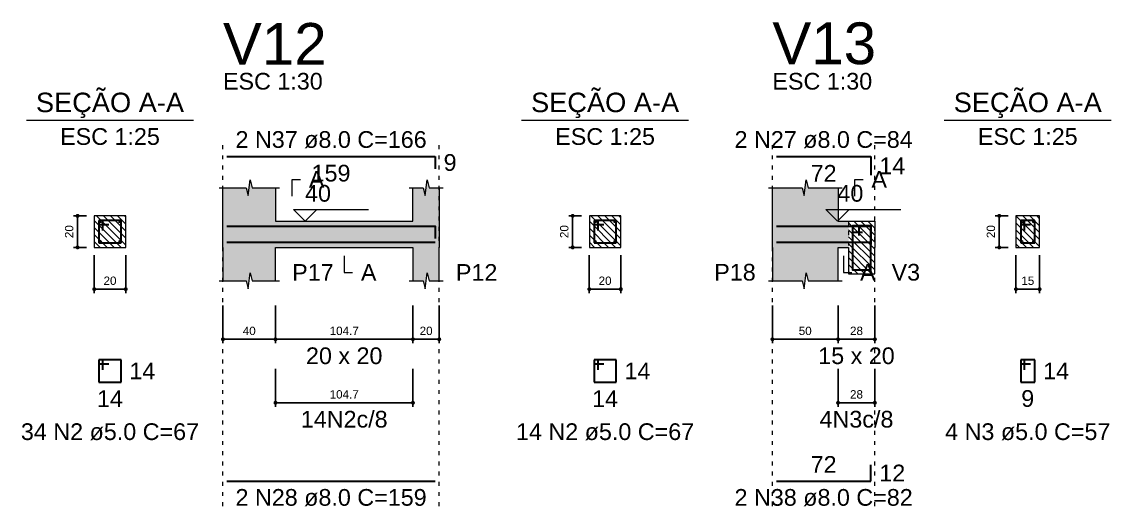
# Model space of a CAD drawing. Header units: millimetres. Extents: x 180 to 11148, y -1598 to 1045.
# Drawn here: x 1510.22 to 1537.87, y 12.09 to 24.38 of the extents above; entities that cross this region are included whole.
import ezdxf

# ---------------------------------------------------------------- set-up
doc = ezdxf.new("R2010")
doc.units = ezdxf.units.MM
doc.header["$MEASUREMENT"] = 0
doc.linetypes.add('DOT2', pattern=[3.175, 0, -3.175])
for name, color, linetype, lineweight in [('Descrição da armadura', 7, 'Continuous', 5), ('DT-Barras na forma', 2, 'Continuous', 30), ('DT-Barras no corte', 5, 'Continuous', 5), ('DT-Barras rebatidas', 2, 'Continuous', 30), ('DT-Cotas', 9, 'Continuous', 5), ('DT-Forma', 5, 'Continuous', 5), ('DT-Hachura forma vigas', 252, 'Continuous', 5), ('DT-Hachura intersecção vigas', 9, 'Continuous', 5), ('DT-Hachura seção vigas', 252, 'Continuous', 5), ('DT-Pontilhado', 9, 'DOT2', 5), ('DT-Textos', 7, 'Continuous', 5), ('DT-Título', 3, 'Continuous', 20), ('Textos armaduras', 7, 'Continuous', 5)]:
    doc.layers.add(name, color=color, linetype=linetype, lineweight=lineweight)
doc.styles.add('Arial', font='arial.ttf')
doc.dimstyles.new('UM_25.000000', dxfattribs={"dimtxt": 0.18, "dimasz": 0.1, "dimexe": 0.1, "dimexo": 0.2, "dimgap": 0, "dimtad": 1, "dimtih": 1, "dimtoh": 1, "dimdec": 1, "dimlfac": 25, "dimzin": 0, "dimdsep": 46, "dimtxsty": 'Standard', "dimcen": 0.09, "dimdle": 0.1, "dimadec": 1, "dimazin": 2, "dimtfac": 1, "dimtdec": 4, "dimtofl": 0, "dimtmove": 0, "dimatfit": 3, "dimfxl": 1, "dimtolj": 1, "dimarcsym": 0})
doc.dimstyles.new('UM_30.000000', dxfattribs={"dimtxt": 0.18, "dimasz": 0.1, "dimexe": 0.1, "dimexo": 0.2, "dimgap": 0, "dimtad": 1, "dimtih": 1, "dimtoh": 1, "dimdec": 1, "dimlfac": 30, "dimzin": 0, "dimdsep": 46, "dimtxsty": 'Standard', "dimcen": 0.09, "dimdle": 0.1, "dimadec": 1, "dimazin": 2, "dimtfac": 1, "dimtdec": 4, "dimtofl": 0, "dimtmove": 0, "dimatfit": 3, "dimfxl": 1, "dimtolj": 1, "dimarcsym": 0})
pattern_1 = [(135, (1363.44159, -104.45506), (-0.08838835, -0.08838835), [])]

# ---------------------------------------------------------------- blocks, each defined once
blk = doc.blocks.new('_Dot')
at = {"color": 0, "linetype": 'ByBlock', "lineweight": -2}
blk.add_line((-0.5, 0), (-1, 0), dxfattribs=at)
at = {"color": 0, "linetype": 'ByBlock', "const_width": 0.5}
blk.add_lwpolyline([(-0.25, 0, 1), (0.25, 0, 1)], format="xyb", close=True, dxfattribs=at)
blk = doc.blocks.new('*D322')
at = {"layer": 'Defpoints', "color": 0, "transparency": 16777216}
for p in [(1511.638, 19.457), (1512.062, 19.457), (1512.062, 18.657)]:
    blk.add_point(p, dxfattribs=at)
at = {"layer": 'DT-Cotas', "color": 0, "lineweight": -2, "transparency": 16777216}
for p, q in [((1511.862, 19.457), (1511.538, 19.457)), ((1511.638, 18.757), (1511.638, 19.357)), ((1511.862, 18.657), (1511.538, 18.657))]:
    blk.add_line(p, q, dxfattribs=at)
at = {"layer": 'DT-Cotas', "color": 0, "lineweight": -2, "transparency": 16777216, "xscale": 0.1000000014901161, "yscale": 0.1000000014901161, "zscale": 0.1000000014901161}
for p, rotation in [((1511.638, 19.457), 90), ((1511.638, 18.657), 270)]:
    blk.add_blockref('_Dot', p, dxfattribs=dict(at, rotation=rotation))
at = {"layer": 'DT-Cotas', "transparency": 16777216, "insert": (1511.426, 19.057), "char_height": 0.2118, "attachment_point": 5, "rotation": 90, "style": 'Arial'}
blk.add_mtext('\\A1;20', dxfattribs=at)
blk = doc.blocks.new('*D323')
at = {"layer": 'Defpoints', "color": 0, "transparency": 16777216}
for p in [(1512.062, 18.657), (1512.862, 18.657), (1512.862, 17.598)]:
    blk.add_point(p, dxfattribs=at)
at = {"layer": 'DT-Cotas', "color": 0, "lineweight": -2, "transparency": 16777216}
for p, q in [((1512.062, 18.457), (1512.062, 17.498)), ((1512.862, 18.457), (1512.862, 17.498)), ((1512.162, 17.598), (1512.762, 17.598))]:
    blk.add_line(p, q, dxfattribs=at)
at = {"layer": 'DT-Cotas', "color": 0, "lineweight": -2, "transparency": 16777216, "xscale": 0.1000000014901161, "yscale": 0.1000000014901161, "zscale": 0.1000000014901161, "rotation": 180}
blk.add_blockref('_Dot', (1512.062, 17.598), dxfattribs=at)
at = {"layer": 'DT-Cotas', "color": 0, "lineweight": -2, "transparency": 16777216, "xscale": 0.1000000014901161, "yscale": 0.1000000014901161, "zscale": 0.1000000014901161}
blk.add_blockref('_Dot', (1512.862, 17.598), dxfattribs=at)
at = {"layer": 'DT-Cotas', "transparency": 16777216, "insert": (1512.462, 17.81), "char_height": 0.2118, "attachment_point": 5, "rotation": 0.0057, "style": 'Arial'}
blk.add_mtext('\\A1;20', dxfattribs=at)
blk = doc.blocks.new('*D349')
at = {"layer": 'Defpoints', "color": 0, "transparency": 16777216}
for p in [(1515.329, 17.386), (1516.662, 17.386), (1516.662, 16.327)]:
    blk.add_point(p, dxfattribs=at)
at = {"layer": 'DT-Cotas', "color": 0, "lineweight": -2, "transparency": 16777216}
for p, q in [((1515.329, 17.186), (1515.329, 16.227)), ((1516.662, 17.186), (1516.662, 16.227)), ((1515.429, 16.327), (1516.562, 16.327))]:
    blk.add_line(p, q, dxfattribs=at)
at = {"layer": 'DT-Cotas', "color": 0, "lineweight": -2, "transparency": 16777216, "xscale": 0.1000000014901161, "yscale": 0.1000000014901161, "zscale": 0.1000000014901161, "rotation": 180}
blk.add_blockref('_Dot', (1515.329, 16.327), dxfattribs=at)
at = {"layer": 'DT-Cotas', "color": 0, "lineweight": -2, "transparency": 16777216, "xscale": 0.1000000014901161, "yscale": 0.1000000014901161, "zscale": 0.1000000014901161}
blk.add_blockref('_Dot', (1516.662, 16.327), dxfattribs=at)
at = {"layer": 'DT-Cotas', "transparency": 16777216, "insert": (1515.996, 16.539), "char_height": 0.2118, "attachment_point": 5, "rotation": 0.0057, "style": 'Arial'}
blk.add_mtext('\\A1;40', dxfattribs=at)
blk = doc.blocks.new('*D350')
at = {"layer": 'Defpoints', "color": 0, "transparency": 16777216}
for p in [(1516.662, 17.386), (1520.151, 17.386), (1520.151, 16.327)]:
    blk.add_point(p, dxfattribs=at)
at = {"layer": 'DT-Cotas', "color": 0, "lineweight": -2, "transparency": 16777216}
for p, q in [((1516.662, 17.186), (1516.662, 16.227)), ((1520.151, 17.186), (1520.151, 16.227)), ((1516.762, 16.327), (1520.051, 16.327))]:
    blk.add_line(p, q, dxfattribs=at)
at = {"layer": 'DT-Cotas', "color": 0, "lineweight": -2, "transparency": 16777216, "xscale": 0.1000000014901161, "yscale": 0.1000000014901161, "zscale": 0.1000000014901161, "rotation": 180}
blk.add_blockref('_Dot', (1516.662, 16.327), dxfattribs=at)
at = {"layer": 'DT-Cotas', "color": 0, "lineweight": -2, "transparency": 16777216, "xscale": 0.1000000014901161, "yscale": 0.1000000014901161, "zscale": 0.1000000014901161}
blk.add_blockref('_Dot', (1520.151, 16.327), dxfattribs=at)
at = {"layer": 'DT-Cotas', "transparency": 16777216, "insert": (1518.407, 16.539), "char_height": 0.2118, "attachment_point": 5, "rotation": 0.0057, "style": 'Arial'}
blk.add_mtext('\\A1;104.7', dxfattribs=at)
blk = doc.blocks.new('*D351')
at = {"layer": 'Defpoints', "color": 0, "transparency": 16777216}
for p in [(1520.151, 17.386), (1520.818, 17.386), (1520.818, 16.327)]:
    blk.add_point(p, dxfattribs=at)
at = {"layer": 'DT-Cotas', "color": 0, "lineweight": -2, "transparency": 16777216}
for p, q in [((1520.151, 17.186), (1520.151, 16.227)), ((1520.818, 17.186), (1520.818, 16.227)), ((1520.251, 16.327), (1520.718, 16.327))]:
    blk.add_line(p, q, dxfattribs=at)
at = {"layer": 'DT-Cotas', "color": 0, "lineweight": -2, "transparency": 16777216, "xscale": 0.1000000014901161, "yscale": 0.1000000014901161, "zscale": 0.1000000014901161, "rotation": 180}
blk.add_blockref('_Dot', (1520.151, 16.327), dxfattribs=at)
at = {"layer": 'DT-Cotas', "color": 0, "lineweight": -2, "transparency": 16777216, "xscale": 0.1000000014901161, "yscale": 0.1000000014901161, "zscale": 0.1000000014901161}
blk.add_blockref('_Dot', (1520.818, 16.327), dxfattribs=at)
at = {"layer": 'DT-Cotas', "transparency": 16777216, "insert": (1520.485, 16.539), "char_height": 0.2118, "attachment_point": 5, "rotation": 0.0057, "style": 'Arial'}
blk.add_mtext('\\A1;20', dxfattribs=at)
blk = doc.blocks.new('*D352')
at = {"layer": 'Defpoints', "color": 0, "transparency": 16777216}
for p in [(1516.662, 15.776), (1520.151, 15.776), (1520.151, 14.717)]:
    blk.add_point(p, dxfattribs=at)
at = {"layer": 'DT-Cotas', "color": 0, "lineweight": -2, "transparency": 16777216}
for p, q in [((1516.662, 15.576), (1516.662, 14.617)), ((1520.151, 15.576), (1520.151, 14.617)), ((1516.762, 14.717), (1520.051, 14.717))]:
    blk.add_line(p, q, dxfattribs=at)
at = {"layer": 'DT-Cotas', "color": 0, "lineweight": -2, "transparency": 16777216, "xscale": 0.1000000014901161, "yscale": 0.1000000014901161, "zscale": 0.1000000014901161, "rotation": 180}
blk.add_blockref('_Dot', (1516.662, 14.717), dxfattribs=at)
at = {"layer": 'DT-Cotas', "color": 0, "lineweight": -2, "transparency": 16777216, "xscale": 0.1000000014901161, "yscale": 0.1000000014901161, "zscale": 0.1000000014901161}
blk.add_blockref('_Dot', (1520.151, 14.717), dxfattribs=at)
at = {"layer": 'DT-Cotas', "transparency": 16777216, "insert": (1518.407, 14.929), "char_height": 0.2118, "attachment_point": 5, "rotation": 0.0057, "style": 'Arial'}
blk.add_mtext('\\A1;104.7', dxfattribs=at)
blk = doc.blocks.new('*D353')
at = {"layer": 'Defpoints', "color": 0, "transparency": 16777216}
for p in [(1524.205, 19.457), (1524.628, 19.457), (1524.628, 18.657)]:
    blk.add_point(p, dxfattribs=at)
at = {"layer": 'DT-Cotas', "color": 0, "lineweight": -2, "transparency": 16777216}
for p, q in [((1524.428, 19.457), (1524.105, 19.457)), ((1524.205, 18.757), (1524.205, 19.357)), ((1524.428, 18.657), (1524.105, 18.657))]:
    blk.add_line(p, q, dxfattribs=at)
at = {"layer": 'DT-Cotas', "color": 0, "lineweight": -2, "transparency": 16777216, "xscale": 0.1000000014901161, "yscale": 0.1000000014901161, "zscale": 0.1000000014901161}
for p, rotation in [((1524.205, 19.457), 90), ((1524.205, 18.657), 270)]:
    blk.add_blockref('_Dot', p, dxfattribs=dict(at, rotation=rotation))
at = {"layer": 'DT-Cotas', "transparency": 16777216, "insert": (1523.993, 19.057), "char_height": 0.2118, "attachment_point": 5, "rotation": 90, "style": 'Arial'}
blk.add_mtext('\\A1;20', dxfattribs=at)
blk = doc.blocks.new('*D354')
at = {"layer": 'Defpoints', "color": 0, "transparency": 16777216}
for p in [(1524.628, 18.657), (1525.428, 18.657), (1525.428, 17.598)]:
    blk.add_point(p, dxfattribs=at)
at = {"layer": 'DT-Cotas', "color": 0, "lineweight": -2, "transparency": 16777216}
for p, q in [((1524.628, 18.457), (1524.628, 17.498)), ((1525.428, 18.457), (1525.428, 17.498)), ((1524.728, 17.598), (1525.328, 17.598))]:
    blk.add_line(p, q, dxfattribs=at)
at = {"layer": 'DT-Cotas', "color": 0, "lineweight": -2, "transparency": 16777216, "xscale": 0.1000000014901161, "yscale": 0.1000000014901161, "zscale": 0.1000000014901161, "rotation": 180}
blk.add_blockref('_Dot', (1524.628, 17.598), dxfattribs=at)
at = {"layer": 'DT-Cotas', "color": 0, "lineweight": -2, "transparency": 16777216, "xscale": 0.1000000014901161, "yscale": 0.1000000014901161, "zscale": 0.1000000014901161}
blk.add_blockref('_Dot', (1525.428, 17.598), dxfattribs=at)
at = {"layer": 'DT-Cotas', "transparency": 16777216, "insert": (1525.028, 17.81), "char_height": 0.2118, "attachment_point": 5, "rotation": 0.0057, "style": 'Arial'}
blk.add_mtext('\\A1;20', dxfattribs=at)
blk = doc.blocks.new('*D355')
at = {"layer": 'Defpoints', "color": 0, "transparency": 16777216}
for p in [(1529.275, 17.386), (1530.942, 17.386), (1530.942, 16.327)]:
    blk.add_point(p, dxfattribs=at)
at = {"layer": 'DT-Cotas', "color": 0, "lineweight": -2, "transparency": 16777216}
for p, q in [((1529.275, 17.186), (1529.275, 16.227)), ((1530.942, 17.186), (1530.942, 16.227)), ((1529.375, 16.327), (1530.842, 16.327))]:
    blk.add_line(p, q, dxfattribs=at)
at = {"layer": 'DT-Cotas', "color": 0, "lineweight": -2, "transparency": 16777216, "xscale": 0.1000000014901161, "yscale": 0.1000000014901161, "zscale": 0.1000000014901161, "rotation": 180}
blk.add_blockref('_Dot', (1529.275, 16.327), dxfattribs=at)
at = {"layer": 'DT-Cotas', "color": 0, "lineweight": -2, "transparency": 16777216, "xscale": 0.1000000014901161, "yscale": 0.1000000014901161, "zscale": 0.1000000014901161}
blk.add_blockref('_Dot', (1530.942, 16.327), dxfattribs=at)
at = {"layer": 'DT-Cotas', "transparency": 16777216, "insert": (1530.108, 16.539), "char_height": 0.2118, "attachment_point": 5, "rotation": 0.0057, "style": 'Arial'}
blk.add_mtext('\\A1;50', dxfattribs=at)
blk = doc.blocks.new('*D356')
at = {"layer": 'Defpoints', "color": 0, "transparency": 16777216}
for p in [(1530.942, 17.386), (1531.876, 17.386), (1531.876, 16.327)]:
    blk.add_point(p, dxfattribs=at)
at = {"layer": 'DT-Cotas', "color": 0, "lineweight": -2, "transparency": 16777216}
for p, q in [((1530.942, 17.186), (1530.942, 16.227)), ((1531.876, 17.186), (1531.876, 16.227)), ((1531.042, 16.327), (1531.776, 16.327))]:
    blk.add_line(p, q, dxfattribs=at)
at = {"layer": 'DT-Cotas', "color": 0, "lineweight": -2, "transparency": 16777216, "xscale": 0.1000000014901161, "yscale": 0.1000000014901161, "zscale": 0.1000000014901161, "rotation": 180}
blk.add_blockref('_Dot', (1530.942, 16.327), dxfattribs=at)
at = {"layer": 'DT-Cotas', "color": 0, "lineweight": -2, "transparency": 16777216, "xscale": 0.1000000014901161, "yscale": 0.1000000014901161, "zscale": 0.1000000014901161}
blk.add_blockref('_Dot', (1531.876, 16.327), dxfattribs=at)
at = {"layer": 'DT-Cotas', "transparency": 16777216, "insert": (1531.409, 16.539), "char_height": 0.2118, "attachment_point": 5, "rotation": 0.0057, "style": 'Arial'}
blk.add_mtext('\\A1;28', dxfattribs=at)
blk = doc.blocks.new('*D357')
at = {"layer": 'Defpoints', "color": 0, "transparency": 16777216}
for p in [(1530.942, 15.776), (1531.876, 15.776), (1531.876, 14.717)]:
    blk.add_point(p, dxfattribs=at)
at = {"layer": 'DT-Cotas', "color": 0, "lineweight": -2, "transparency": 16777216}
for p, q in [((1530.942, 15.576), (1530.942, 14.617)), ((1531.876, 15.576), (1531.876, 14.617)), ((1531.042, 14.717), (1531.776, 14.717))]:
    blk.add_line(p, q, dxfattribs=at)
at = {"layer": 'DT-Cotas', "color": 0, "lineweight": -2, "transparency": 16777216, "xscale": 0.1000000014901161, "yscale": 0.1000000014901161, "zscale": 0.1000000014901161, "rotation": 180}
blk.add_blockref('_Dot', (1530.942, 14.717), dxfattribs=at)
at = {"layer": 'DT-Cotas', "color": 0, "lineweight": -2, "transparency": 16777216, "xscale": 0.1000000014901161, "yscale": 0.1000000014901161, "zscale": 0.1000000014901161}
blk.add_blockref('_Dot', (1531.876, 14.717), dxfattribs=at)
at = {"layer": 'DT-Cotas', "transparency": 16777216, "insert": (1531.409, 14.929), "char_height": 0.2118, "attachment_point": 5, "rotation": 0.0057, "style": 'Arial'}
blk.add_mtext('\\A1;28', dxfattribs=at)
blk = doc.blocks.new('*D358')
at = {"layer": 'Defpoints', "color": 0, "transparency": 16777216}
for p in [(1535.033, 19.457), (1535.457, 19.457), (1535.457, 18.657)]:
    blk.add_point(p, dxfattribs=at)
at = {"layer": 'DT-Cotas', "color": 0, "lineweight": -2, "transparency": 16777216}
for p, q in [((1535.257, 19.457), (1534.933, 19.457)), ((1535.033, 18.757), (1535.033, 19.357)), ((1535.257, 18.657), (1534.933, 18.657))]:
    blk.add_line(p, q, dxfattribs=at)
at = {"layer": 'DT-Cotas', "color": 0, "lineweight": -2, "transparency": 16777216, "xscale": 0.1000000014901161, "yscale": 0.1000000014901161, "zscale": 0.1000000014901161}
for p, rotation in [((1535.033, 19.457), 90), ((1535.033, 18.657), 270)]:
    blk.add_blockref('_Dot', p, dxfattribs=dict(at, rotation=rotation))
at = {"layer": 'DT-Cotas', "transparency": 16777216, "insert": (1534.821, 19.057), "char_height": 0.2118, "attachment_point": 5, "rotation": 90, "style": 'Arial'}
blk.add_mtext('\\A1;20', dxfattribs=at)
blk = doc.blocks.new('*D359')
at = {"layer": 'Defpoints', "color": 0, "transparency": 16777216}
for p in [(1535.457, 18.657), (1536.057, 18.657), (1536.057, 17.598)]:
    blk.add_point(p, dxfattribs=at)
at = {"layer": 'DT-Cotas', "color": 0, "lineweight": -2, "transparency": 16777216}
for p, q in [((1535.457, 18.457), (1535.457, 17.498)), ((1536.057, 18.457), (1536.057, 17.498)), ((1535.557, 17.598), (1535.957, 17.598))]:
    blk.add_line(p, q, dxfattribs=at)
at = {"layer": 'DT-Cotas', "color": 0, "lineweight": -2, "transparency": 16777216, "xscale": 0.1000000014901161, "yscale": 0.1000000014901161, "zscale": 0.1000000014901161, "rotation": 180}
blk.add_blockref('_Dot', (1535.457, 17.598), dxfattribs=at)
at = {"layer": 'DT-Cotas', "color": 0, "lineweight": -2, "transparency": 16777216, "xscale": 0.1000000014901161, "yscale": 0.1000000014901161, "zscale": 0.1000000014901161}
blk.add_blockref('_Dot', (1536.057, 17.598), dxfattribs=at)
at = {"layer": 'DT-Cotas', "transparency": 16777216, "insert": (1535.757, 17.81), "char_height": 0.2118, "attachment_point": 5, "rotation": 0.0057, "style": 'Arial'}
blk.add_mtext('\\A1;15', dxfattribs=at)

msp = doc.modelspace()

# ---------------------------------------------------------------- hatches: boundary and pattern name
at = {"layer": 'DT-Hachura forma vigas', "linetype": 'Continuous'}
for points in [[(1520.8181, 17.8095), (1520.8181, 18.6569), (1520.8181, 19.3235), (1520.8181, 20.1709), (1520.5598, 20.1709), (1520.5098, 20.3709), (1520.4598, 19.9709), (1520.4098, 20.1709), (1520.1515, 20.1709), (1520.1515, 19.3235), (1516.6625, 19.3235), (1516.6625, 20.1709), (1516.0708, 20.1709), (1516.0208, 20.3709), (1515.9708, 19.9709), (1515.9208, 20.1709), (1515.3291, 20.1709), (1515.3291, 19.3235), (1515.3291, 18.6569), (1515.3291, 17.8095), (1515.9208, 17.8095), (1515.9708, 17.6095), (1516.0208, 18.0095), (1516.0708, 17.8095), (1516.6625, 17.8095), (1516.6625, 18.6569), (1520.1515, 18.6569), (1520.1515, 17.8095), (1520.4098, 17.8095), (1520.4598, 17.6095), (1520.5098, 18.0095), (1520.5598, 17.8095), (1520.8181, 17.8095)], [(1530.9416, 18.6569), (1531.2096, 18.6569), (1531.2096, 19.3235), (1530.9416, 19.3235), (1530.9416, 20.1709), (1530.1833, 20.1709), (1530.1333, 20.3709), (1530.0833, 19.9709), (1530.0333, 20.1709), (1529.275, 20.1709), (1529.275, 19.3235), (1529.275, 18.6569), (1529.275, 17.8095), (1530.0333, 17.8095), (1530.0833, 17.6095), (1530.1333, 18.0095), (1530.1833, 17.8095), (1530.9416, 17.8095), (1530.9416, 18.6569)]]:
    msp.add_hatch(color=256, dxfattribs=at).paths.add_polyline_path(points)
at = {"layer": 'DT-Hachura intersecção vigas', "linetype": 'Continuous'}
h = msp.add_hatch(dxfattribs=at)
h.set_pattern_fill('ANSI31', color=256, angle=90, style=0)
h.set_pattern_definition(pattern_1)
h.paths.add_polyline_path([(1531.2096, 17.9902), (1531.8763, 17.9902), (1531.8763, 18.6569), (1531.8763, 19.3235), (1531.2096, 19.3235), (1531.2096, 18.6569), (1531.2096, 17.9902)])
at = {"layer": 'DT-Hachura seção vigas', "linetype": 'Continuous'}
h = msp.add_hatch(dxfattribs=at)
h.set_pattern_fill('ANSI31', color=256, angle=90, style=0)
h.set_pattern_definition(pattern_1)
h.paths.add_polyline_path([(1512.0618, 18.6569), (1512.0618, 18.6569), (1512.8618, 18.6569), (1512.8618, 19.4569), (1512.0618, 19.4569), (1512.0618, 18.6569)])
h = msp.add_hatch(dxfattribs=at)
h.set_pattern_fill('ANSI31', color=256, angle=90, style=0)
h.set_pattern_definition(pattern_1)
h.paths.add_polyline_path([(1524.6284, 18.6569), (1524.6284, 18.6569), (1525.4284, 18.6569), (1525.4284, 19.4569), (1524.6284, 19.4569), (1524.6284, 18.6569)])
h = msp.add_hatch(dxfattribs=at)
h.set_pattern_fill('ANSI31', color=256, angle=90, style=0)
h.set_pattern_definition(pattern_1)
h.paths.add_polyline_path([(1535.4566, 18.6569), (1535.4566, 18.6569), (1536.0566, 18.6569), (1536.0566, 19.4569), (1535.4566, 19.4569), (1535.4566, 18.6569)])

# ---------------------------------------------------------------- linework, layer by layer
at = {"layer": 'DT-Barras na forma'}
for p, q in [((1512.2818, 19.3369), (1512.1818, 19.3369)), ((1512.1818, 19.3369), (1512.1818, 18.7769)), ((1512.7418, 19.3369), (1512.1818, 19.3369)), ((1512.1818, 19.3369), (1512.1818, 19.2369)), ((1512.1818, 19.2369), (1512.4318, 19.2369)), ((1512.2818, 19.0869), (1512.2818, 19.3369)), ((1512.7418, 18.7769), (1512.7418, 19.3369)), ((1524.8484, 19.3369), (1524.7484, 19.3369)), ((1524.7484, 19.3369), (1524.7484, 18.7769)), ((1525.3084, 19.3369), (1524.7484, 19.3369)), ((1524.7484, 19.3369), (1524.7484, 19.2369)), ((1524.7484, 19.2369), (1524.9984, 19.2369)), ((1524.8484, 19.0869), (1524.8484, 19.3369)), ((1525.3084, 18.7769), (1525.3084, 19.3369)), ((1535.6766, 19.3369), (1535.5766, 19.3369)), ((1535.5766, 19.3369), (1535.5766, 18.7769)), ((1535.9366, 19.3369), (1535.5766, 19.3369)), ((1535.5766, 19.3369), (1535.5766, 19.2369)), ((1535.5766, 19.2369), (1535.8266, 19.2369)), ((1535.6766, 19.0869), (1535.6766, 19.3369)), ((1535.9366, 18.7769), (1535.9366, 19.3369)), ((1512.1818, 18.7769), (1512.7418, 18.7769)), ((1524.7484, 18.7769), (1525.3084, 18.7769)), ((1535.5766, 18.7769), (1535.9366, 18.7769))]:
    msp.add_line(p, q, dxfattribs=at)
for points in [[(1515.4291, 19.1935), (1520.7181, 19.1935), (1520.7181, 18.8869)], [(1529.375, 18.7869), (1531.7763, 18.7869), (1531.7763, 19.2002)], [(1529.375, 19.1935), (1531.7763, 19.1935), (1531.7763, 18.7269)], [(1531.4763, 18.9569), (1531.4763, 19.2069), (1531.3096, 19.2069), (1531.3096, 18.0902), (1531.7763, 18.0902), (1531.7763, 19.2069), (1531.3096, 19.2069), (1531.3096, 19.0402), (1531.5596, 19.0402)], [(1515.4291, 18.7869), (1520.7181, 18.7869)]]:
    msp.add_lwpolyline(points, dxfattribs=at)
at = {"layer": 'DT-Barras no corte'}
for centre in [(1512.2178, 19.3009), (1512.7058, 19.3009), (1524.7844, 19.3009), (1525.2724, 19.3009), (1535.6126, 19.3009), (1535.9006, 19.3009), (1512.2178, 18.8129), (1512.7058, 18.8129), (1524.7844, 18.8129), (1525.2724, 18.8129), (1535.6126, 18.8129), (1535.9006, 18.8129)]:
    msp.add_circle(centre, 0.016, dxfattribs=at)
at = {"layer": 'DT-Barras rebatidas'}
for p, q in [((1515.4291, 20.9585), (1520.7181, 20.9585)), ((1520.7181, 20.9585), (1520.7181, 20.6519)), ((1529.375, 20.9585), (1531.7763, 20.9585)), ((1531.7763, 20.9585), (1531.7763, 20.4919)), ((1512.2818, 15.8035), (1512.1818, 15.8035)), ((1512.1818, 15.8035), (1512.1818, 15.2435)), ((1512.7418, 15.8035), (1512.1818, 15.8035)), ((1512.1818, 15.8035), (1512.1818, 15.7035)), ((1512.2818, 15.5535), (1512.2818, 15.8035)), ((1512.7418, 15.2435), (1512.7418, 15.8035)), ((1524.8484, 15.8035), (1524.7484, 15.8035)), ((1524.7484, 15.8035), (1524.7484, 15.2435)), ((1525.3084, 15.8035), (1524.7484, 15.8035)), ((1524.7484, 15.8035), (1524.7484, 15.7035)), ((1524.8484, 15.5535), (1524.8484, 15.8035)), ((1525.3084, 15.2435), (1525.3084, 15.8035)), ((1535.6766, 15.8035), (1535.5766, 15.8035)), ((1535.5766, 15.8035), (1535.5766, 15.2435)), ((1535.9366, 15.8035), (1535.5766, 15.8035)), ((1535.5766, 15.8035), (1535.5766, 15.7035)), ((1535.6766, 15.5535), (1535.6766, 15.8035)), ((1535.9366, 15.2435), (1535.9366, 15.8035)), ((1512.1818, 15.7035), (1512.4318, 15.7035)), ((1524.7484, 15.7035), (1524.9984, 15.7035)), ((1535.5766, 15.7035), (1535.8266, 15.7035)), ((1512.1818, 15.2435), (1512.7418, 15.2435)), ((1524.7484, 15.2435), (1525.3084, 15.2435)), ((1535.5766, 15.2435), (1535.9366, 15.2435)), ((1531.7763, 12.7294), (1531.7763, 13.1427)), ((1515.4291, 12.7294), (1520.7181, 12.7294)), ((1529.375, 12.7294), (1531.7763, 12.7294))]:
    msp.add_line(p, q, dxfattribs=at)
at = {"layer": 'DT-Forma'}
for p, q in [((1515.9708, 19.9707), (1516.0208, 20.3707)), ((1516.0208, 20.3707), (1516.0708, 20.1707)), ((1520.4598, 19.9707), (1520.5098, 20.3707)), ((1520.5098, 20.3707), (1520.5598, 20.1707)), ((1530.0833, 19.9707), (1530.1333, 20.3707)), ((1530.1333, 20.3707), (1530.1833, 20.1707)), ((1515.2291, 20.1707), (1515.9208, 20.1707)), ((1515.3291, 19.3235), (1515.3291, 20.1707)), ((1515.9208, 20.1707), (1515.9708, 19.9707)), ((1516.0708, 20.1707), (1516.7625, 20.1707)), ((1516.6625, 20.1707), (1516.6625, 19.3235)), ((1520.0515, 20.1707), (1520.4098, 20.1707)), ((1520.1515, 19.3235), (1520.1515, 20.1707)), ((1520.4098, 20.1707), (1520.4598, 19.9707)), ((1520.5598, 20.1707), (1520.9181, 20.1707)), ((1520.8181, 20.1707), (1520.8181, 19.3235)), ((1529.175, 20.1707), (1530.0333, 20.1707)), ((1529.275, 19.3235), (1529.275, 20.1707)), ((1530.0333, 20.1707), (1530.0833, 19.9707)), ((1530.1833, 20.1707), (1531.0416, 20.1707)), ((1530.9416, 20.1707), (1530.9416, 19.3235)), ((1512.8618, 19.4569), (1512.0618, 19.4569)), ((1512.0618, 19.4569), (1512.0618, 19.4569)), ((1512.0618, 19.4569), (1512.0618, 18.6569)), ((1512.8618, 18.6569), (1512.8618, 19.4569)), ((1512.8618, 19.4569), (1512.8618, 19.4569)), ((1525.4284, 19.4569), (1524.6284, 19.4569)), ((1524.6284, 19.4569), (1524.6284, 19.4569)), ((1524.6284, 19.4569), (1524.6284, 18.6569)), ((1525.4284, 18.6569), (1525.4284, 19.4569)), ((1525.4284, 19.4569), (1525.4284, 19.4569)), ((1536.0566, 19.4569), (1535.4566, 19.4569)), ((1535.4566, 19.4569), (1535.4566, 19.4569)), ((1535.4566, 19.4569), (1535.4566, 18.6569)), ((1536.0566, 18.6569), (1536.0566, 19.4569)), ((1536.0566, 19.4569), (1536.0566, 19.4569)), ((1516.6625, 19.3235), (1520.1515, 19.3235)), ((1530.9416, 19.3235), (1531.2096, 19.3235)), ((1531.2096, 19.3235), (1531.8763, 19.3235)), ((1512.0618, 18.6569), (1512.8618, 18.6569)), ((1512.0618, 18.6569), (1512.0618, 18.6569)), ((1512.8618, 18.6569), (1512.8618, 18.6569)), ((1515.3291, 18.6569), (1515.3291, 17.8097)), ((1516.6625, 17.8097), (1516.6625, 18.6569)), ((1516.6625, 18.6569), (1520.1515, 18.6569)), ((1520.1515, 18.6569), (1520.1515, 17.8097)), ((1520.8181, 17.8097), (1520.8181, 18.6569)), ((1524.6284, 18.6569), (1525.4284, 18.6569)), ((1524.6284, 18.6569), (1524.6284, 18.6569)), ((1525.4284, 18.6569), (1525.4284, 18.6569)), ((1529.275, 18.6569), (1529.275, 17.8097)), ((1530.9416, 17.8097), (1530.9416, 18.6569)), ((1530.9416, 18.6569), (1531.2096, 18.6569)), ((1531.2096, 18.6569), (1531.2096, 17.9902)), ((1531.8763, 17.9902), (1531.8763, 18.6569)), ((1535.4566, 18.6569), (1536.0566, 18.6569)), ((1535.4566, 18.6569), (1535.4566, 18.6569)), ((1536.0566, 18.6569), (1536.0566, 18.6569)), ((1515.9708, 17.6097), (1516.0208, 18.0097)), ((1516.0208, 18.0097), (1516.0708, 17.8097)), ((1520.4598, 17.6097), (1520.5098, 18.0097)), ((1520.5098, 18.0097), (1520.5598, 17.8097)), ((1530.0833, 17.6097), (1530.1333, 18.0097)), ((1530.1333, 18.0097), (1530.1833, 17.8097)), ((1531.2096, 17.9902), (1531.8763, 17.9902)), ((1515.2291, 17.8097), (1515.9208, 17.8097)), ((1515.9208, 17.8097), (1515.9708, 17.6097)), ((1516.0708, 17.8097), (1516.7625, 17.8097)), ((1520.0515, 17.8097), (1520.4098, 17.8097)), ((1520.4098, 17.8097), (1520.4598, 17.6097)), ((1520.5598, 17.8097), (1520.9181, 17.8097)), ((1529.175, 17.8097), (1530.0333, 17.8097)), ((1530.0333, 17.8097), (1530.0833, 17.6097)), ((1530.1833, 17.8097), (1531.0416, 17.8097))]:
    msp.add_line(p, q, dxfattribs=at)
at = {"layer": 'DT-Forma', "linetype": 'Continuous'}
for p, q in [((1515.3291, 18.6569), (1515.3291, 19.3235)), ((1520.8181, 19.3235), (1520.8181, 18.6569)), ((1529.275, 18.6569), (1529.275, 19.3235)), ((1531.8763, 19.3235), (1531.8763, 18.6569))]:
    msp.add_line(p, q, dxfattribs=at)
at = {"layer": 'DT-Pontilhado', "ltscale": 0.05}
for p, q in [((1515.3291, 12.094), (1515.3291, 21.3821)), ((1520.8181, 12.094), (1520.8181, 21.3821)), ((1529.275, 12.094), (1529.275, 21.3821)), ((1531.8763, 12.094), (1531.8763, 21.3821)), ((1531.2096, 19.3235), (1531.2096, 18.6569))]:
    msp.add_line(p, q, dxfattribs=at)
at = {"layer": 'DT-Textos'}
for p, q in [((1510.3438, 21.8867), (1514.5798, 21.8867)), ((1522.9104, 21.8867), (1527.1464, 21.8867)), ((1533.6386, 21.8867), (1537.8746, 21.8867))]:
    msp.add_line(p, q, dxfattribs=at)
for points in [[(1517.0861, 19.9589), (1517.0861, 20.3825), (1517.2979, 20.3825)], [(1531.3652, 19.9589), (1531.3652, 20.3825), (1531.577, 20.3825)], [(1517.7092, 19.62), (1517.4126, 19.3235), (1517.1161, 19.62), (1519.0223, 19.62)], [(1531.222, 19.62), (1530.9255, 19.3235), (1530.629, 19.62), (1532.5352, 19.62)], [(1518.407, 18.4451), (1518.407, 18.0215), (1518.6188, 18.0215)], [(1531.0756, 18.4451), (1531.0756, 18.0215), (1531.2874, 18.0215)]]:
    msp.add_lwpolyline(points, dxfattribs=at)

# ---------------------------------------------------------------- texts
at = {"layer": 'Descrição da armadura', "linetype": 'Continuous', "char_height": 0.4236, "attachment_point": 8, "line_spacing_factor": 0.798, "style": 'Arial'}
for s, insert, width in [('2 N37 ø8.0 C=166', (1518.0736, 21.1703), 9.7294), ('2 N27 ø8.0 C=84', (1530.5756, 21.1703), 9.069495), ('14N2c/8', (1518.407, 14.082), 4.419452), ('4N3c/8', (1531.409, 14.082), 3.759547), ('2 N28 ø8.0 C=159', (1518.0736, 12.094), 9.7294), ('2 N38 ø8.0 C=82', (1530.5756, 12.094), 9.069495)]:
    msp.add_mtext(s, dxfattribs=dict(at, insert=insert, width=width))
at = {"layer": 'Descrição da armadura', "color": 7, "linetype": 'Continuous', "char_height": 0.4236, "attachment_point": 8, "line_spacing_factor": 0.798, "style": 'Arial'}
for s, insert, width in [('34 N2 ø5.0 C=67', (1512.4618, 13.7609), 9.069495), ('14 N2 ø5.0 C=67', (1525.0284, 13.7609), 9.069495), ('4 N3 ø5.0 C=57', (1535.7566, 13.7609), 8.40959)]:
    msp.add_mtext(s, dxfattribs=dict(at, insert=insert, width=width))
at = {"layer": 'DT-Textos', "line_spacing_factor": 0.798, "style": 'Arial'}
for s, insert, char_height, width, attachment_point in [('ESC 1:30', (1515.3291, 22.6529), 0.4236, 4.729993, 7), ('ESC 1:30', (1529.275, 22.6529), 0.4236, 4.729993, 7), ('SEÇÃO A-A', (1512.4616, 21.9349), 0.4942, 8.023973, 8), ('SEÇÃO A-A', (1525.0286, 21.9349), 0.4942, 8.023973, 8), ('SEÇÃO A-A', (1535.7566, 21.9349), 0.4942, 8.023973, 8), ('ESC 1:25', (1512.4618, 21.2513), 0.4236, 4.729993, 8), ('ESC 1:25', (1525.0284, 21.2513), 0.4236, 4.729993, 8), ('ESC 1:25', (1535.7566, 21.2513), 0.4236, 4.729993, 8), ('A', (1517.5097, 20.1707), 0.4236, 0.737072, 7), ('A', (1531.7888, 20.1707), 0.4236, 0.737072, 7), ('40', (1517.4126, 19.8107), 0.4236, 1.229172, 7), ('40', (1530.9255, 19.8107), 0.4236, 1.229172, 7), ('P17', (1517.0861, 17.8097), 0.4236, 1.966244, 7), ('A', (1518.8306, 17.8097), 0.4236, 0.737072, 7), ('P12', (1521.2417, 17.8097), 0.4236, 1.966244, 7), ('P18', (1528.8514, 17.8097), 0.4236, 1.966244, 9), ('A', (1531.4992, 17.8097), 0.4236, 0.737072, 7), ('V3', (1532.2999, 17.8097), 0.4236, 1.351658, 7), ('20 x 20', (1518.407, 15.6917), 0.4236, 3.624925, 8), ('15 x 20', (1531.409, 15.6917), 0.4236, 3.624925, 8)]:
    msp.add_mtext(s, dxfattribs=dict(at, insert=insert, char_height=char_height, width=width, attachment_point=attachment_point))
at = {"layer": 'DT-Título', "char_height": 1.059, "width": 5.243317, "attachment_point": 7, "line_spacing_factor": 0.798, "style": 'Arial'}
for s, insert in [('V12', (1515.3291, 23.2883)), ('V13', (1529.275, 23.2883))]:
    msp.add_mtext(s, dxfattribs=dict(at, insert=insert))
at = {"layer": 'Textos armaduras', "linetype": 'Continuous', "char_height": 0.4236, "attachment_point": 7, "line_spacing_factor": 0.798, "style": 'Arial'}
for s, insert, width in [('9', (1520.9299, 20.5934), 0.659905), ('159', (1517.5787, 20.3231), 1.979715), ('72', (1530.2457, 20.3231), 1.31981), ('14', (1531.9881, 20.5134), 1.31981), ('72', (1530.2457, 12.9412), 1.31981), ('12', (1531.9881, 12.7242), 1.31981)]:
    msp.add_mtext(s, dxfattribs=dict(at, insert=insert, width=width))
at = {"layer": 'Textos armaduras', "color": 7, "linetype": 'Continuous', "char_height": 0.4236, "attachment_point": 7, "line_spacing_factor": 0.798, "style": 'Arial'}
for s, insert, width in [('14', (1512.9536, 15.3117), 1.31981), ('14', (1525.5202, 15.3117), 1.31981), ('14', (1536.1484, 15.3117), 1.31981), ('14', (1512.1318, 14.6081), 1.31981), ('14', (1524.6984, 14.6081), 1.31981), ('9', (1535.5916, 14.6081), 0.659905)]:
    msp.add_mtext(s, dxfattribs=dict(at, insert=insert, width=width))

# ---------------------------------------------------------------- dimensions: what is measured, and where the dimension line sits
at = {"layer": 'DT-Cotas'}
for base, p1, p2, picture, middle in [((1511.6382, 19.4569), (1512.0618, 18.6569), (1512.0618, 19.4569), '*D322', (1511.4264, 19.0569)), ((1524.2048, 19.4569), (1524.6284, 18.6569), (1524.6284, 19.4569), '*D353', (1523.993, 19.0569)), ((1535.033, 19.4569), (1535.4566, 18.6569), (1535.4566, 19.4569), '*D358', (1534.8212, 19.0569))]:
    dim = msp.add_linear_dim(base=base, p1=p1, p2=p2, angle=90, dimstyle='UM_25.000000', override={"dimtxt": 0.2118, "dimasz": 0.1, "dimexe": 0.1, "dimexo": 0.2, "dimtad": 1, "dimtih": 0, "dimtoh": 0, "dimdec": 1, "dimlfac": 25, "dimzin": 8, "dimtxsty": 'Arial', "dimblk": 'Dot', "dimblk1": 'Dot', "dimblk2": 'Dot', "dimsah": 1, "dimdle": 0.1, "dimse1": 0, "dimse2": 0, "dimclrt": 256, "dimadec": 1, "dimazin": 3, "dimtmove": 2, "dimldrblk": 'Dot'}, dxfattribs=at)
    dim.commit()
    dim.dimension.update_dxf_attribs({"geometry": picture, "text_midpoint": middle, "dimtype": 160, "text_rotation": 90})
for base, p1, p2, dimstyle, override, picture, middle in [((1512.8618, 17.5979), (1512.0618, 18.6569), (1512.8618, 18.6569), 'UM_25.000000', {"dimtxt": 0.2118, "dimasz": 0.1, "dimexe": 0.1, "dimexo": 0.2, "dimtad": 1, "dimtih": 0, "dimtoh": 0, "dimdec": 1, "dimlfac": 25, "dimzin": 8, "dimtxsty": 'Arial', "dimblk": 'Dot', "dimblk1": 'Dot', "dimblk2": 'Dot', "dimsah": 1, "dimdle": 0.1, "dimse1": 0, "dimse2": 0, "dimclrt": 256, "dimadec": 1, "dimazin": 3, "dimtmove": 2, "dimldrblk": 'Dot'}, '*D323', (1512.4618, 17.8097)), ((1525.4284, 17.5979), (1524.6284, 18.6569), (1525.4284, 18.6569), 'UM_25.000000', {"dimtxt": 0.2118, "dimasz": 0.1, "dimexe": 0.1, "dimexo": 0.2, "dimtad": 1, "dimtih": 0, "dimtoh": 0, "dimdec": 1, "dimlfac": 25, "dimzin": 8, "dimtxsty": 'Arial', "dimblk": 'Dot', "dimblk1": 'Dot', "dimblk2": 'Dot', "dimsah": 1, "dimdle": 0.1, "dimse1": 0, "dimse2": 0, "dimclrt": 256, "dimadec": 1, "dimazin": 3, "dimtmove": 2, "dimldrblk": 'Dot'}, '*D354', (1525.0284, 17.8097)), ((1536.0566, 17.5979), (1535.4566, 18.6569), (1536.0566, 18.6569), 'UM_25.000000', {"dimtxt": 0.2118, "dimasz": 0.1, "dimexe": 0.1, "dimexo": 0.2, "dimtad": 1, "dimtih": 0, "dimtoh": 0, "dimdec": 1, "dimlfac": 25, "dimzin": 8, "dimtxsty": 'Arial', "dimblk": 'Dot', "dimblk1": 'Dot', "dimblk2": 'Dot', "dimsah": 1, "dimdle": 0.1, "dimse1": 0, "dimse2": 0, "dimclrt": 256, "dimadec": 1, "dimazin": 3, "dimtmove": 2, "dimldrblk": 'Dot'}, '*D359', (1535.7566, 17.8097)), ((1516.6625, 16.3271), (1515.3291, 17.3861), (1516.6625, 17.3861), 'UM_30.000000', {"dimtxt": 0.2118, "dimasz": 0.1, "dimexe": 0.1, "dimexo": 0.2, "dimtad": 1, "dimtih": 0, "dimtoh": 0, "dimdec": 1, "dimlfac": 30, "dimzin": 8, "dimtxsty": 'Arial', "dimblk": 'Dot', "dimblk1": 'Dot', "dimblk2": 'Dot', "dimsah": 1, "dimdle": 0.1, "dimse1": 0, "dimse2": 0, "dimclrt": 256, "dimadec": 1, "dimazin": 3, "dimtmove": 2, "dimldrblk": 'Dot'}, '*D349', (1515.9958, 16.5389)), ((1520.1515, 16.3271), (1516.6625, 17.3861), (1520.1515, 17.3861), 'UM_30.000000', {"dimtxt": 0.2118, "dimasz": 0.1, "dimexe": 0.1, "dimexo": 0.2, "dimtad": 1, "dimtih": 0, "dimtoh": 0, "dimdec": 1, "dimlfac": 30, "dimzin": 8, "dimtxsty": 'Arial', "dimblk": 'Dot', "dimblk1": 'Dot', "dimblk2": 'Dot', "dimsah": 1, "dimdle": 0.1, "dimse1": 0, "dimse2": 0, "dimclrt": 256, "dimadec": 1, "dimazin": 3, "dimtmove": 2, "dimldrblk": 'Dot'}, '*D350', (1518.407, 16.5389)), ((1520.8181, 16.3271), (1520.1515, 17.3861), (1520.8181, 17.3861), 'UM_30.000000', {"dimtxt": 0.2118, "dimasz": 0.1, "dimexe": 0.1, "dimexo": 0.2, "dimtad": 1, "dimtih": 0, "dimtoh": 0, "dimdec": 1, "dimlfac": 30, "dimzin": 8, "dimtxsty": 'Arial', "dimblk": 'Dot', "dimblk1": 'Dot', "dimblk2": 'Dot', "dimsah": 1, "dimdle": 0.1, "dimse1": 0, "dimse2": 0, "dimclrt": 256, "dimadec": 1, "dimazin": 3, "dimtmove": 2, "dimldrblk": 'Dot'}, '*D351', (1520.4848, 16.5389)), ((1530.9416, 16.3271), (1529.275, 17.3861), (1530.9416, 17.3861), 'UM_30.000000', {"dimtxt": 0.2118, "dimasz": 0.1, "dimexe": 0.1, "dimexo": 0.2, "dimtad": 1, "dimtih": 0, "dimtoh": 0, "dimdec": 1, "dimlfac": 30, "dimzin": 8, "dimtxsty": 'Arial', "dimblk": 'Dot', "dimblk1": 'Dot', "dimblk2": 'Dot', "dimsah": 1, "dimdle": 0.1, "dimse1": 0, "dimse2": 0, "dimclrt": 256, "dimadec": 1, "dimazin": 3, "dimtmove": 2, "dimldrblk": 'Dot'}, '*D355', (1530.1083, 16.5389)), ((1531.8763, 16.3271), (1530.9416, 17.3861), (1531.8763, 17.3861), 'UM_30.000000', {"dimtxt": 0.2118, "dimasz": 0.1, "dimexe": 0.1, "dimexo": 0.2, "dimtad": 1, "dimtih": 0, "dimtoh": 0, "dimdec": 1, "dimlfac": 30, "dimzin": 8, "dimtxsty": 'Arial', "dimblk": 'Dot', "dimblk1": 'Dot', "dimblk2": 'Dot', "dimsah": 1, "dimdle": 0.1, "dimse1": 0, "dimse2": 0, "dimclrt": 256, "dimadec": 1, "dimazin": 3, "dimtmove": 2, "dimldrblk": 'Dot'}, '*D356', (1531.409, 16.5389)), ((1520.1515, 14.7174), (1516.6625, 15.7764), (1520.1515, 15.7764), 'UM_30.000000', {"dimtxt": 0.2118, "dimasz": 0.1, "dimexe": 0.1, "dimexo": 0.2, "dimtad": 1, "dimtih": 0, "dimtoh": 0, "dimdec": 1, "dimlfac": 30, "dimzin": 8, "dimtxsty": 'Arial', "dimblk": 'Dot', "dimblk1": 'Dot', "dimblk2": 'Dot', "dimsah": 1, "dimdle": 0.1, "dimse1": 0, "dimse2": 0, "dimclrt": 256, "dimadec": 1, "dimazin": 3, "dimtmove": 2, "dimldrblk": 'Dot'}, '*D352', (1518.407, 14.9292)), ((1531.8763, 14.7174), (1530.9416, 15.7764), (1531.8763, 15.7764), 'UM_30.000000', {"dimtxt": 0.2118, "dimasz": 0.1, "dimexe": 0.1, "dimexo": 0.2, "dimtad": 1, "dimtih": 0, "dimtoh": 0, "dimdec": 1, "dimlfac": 30, "dimzin": 8, "dimtxsty": 'Arial', "dimblk": 'Dot', "dimblk1": 'Dot', "dimblk2": 'Dot', "dimsah": 1, "dimdle": 0.1, "dimse1": 0, "dimse2": 0, "dimclrt": 256, "dimadec": 1, "dimazin": 3, "dimtmove": 2, "dimldrblk": 'Dot'}, '*D357', (1531.409, 14.9292))]:
    dim = msp.add_linear_dim(base=base, p1=p1, p2=p2, dimstyle=dimstyle, override=override, dxfattribs=at)
    dim.commit()
    dim.dimension.update_dxf_attribs({"geometry": picture, "text_midpoint": middle, "dimtype": 160, "text_rotation": 0.00573})

doc.saveas('drawing.dxf')
